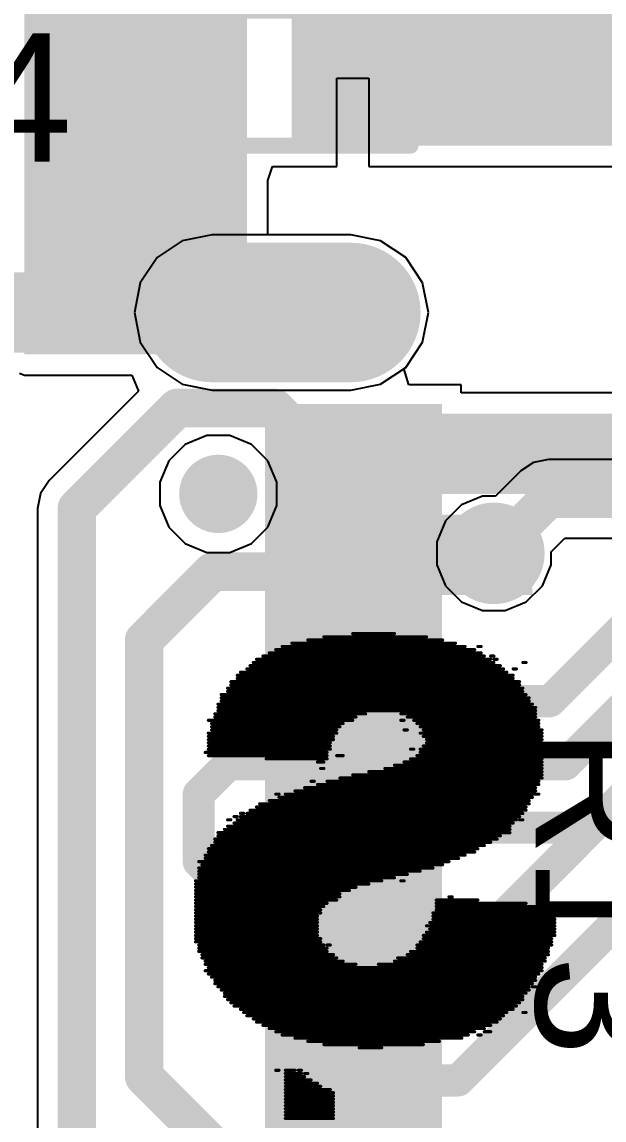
# Model space of a CAD drawing. Header units: millimetres. Extents: x -0.42 to 2.4, y -0.33 to 1.81.
# Drawn here: x 0.1329 to 0.3143, y 0.5575 to 0.8995 of the extents above; entities that cross this region are included whole.
import ezdxf

# ---------------------------------------------------------------- set-up
doc = ezdxf.new("R2010")
doc.units = ezdxf.units.MM
doc.header["$MEASUREMENT"] = 0
for name, color, linetype in [('BottomLayer', 5, 'Continuous'), ('BottomOverlay', 54, 'Continuous'), ('BottomSolder', 6, 'Continuous'), ('MultiLayer', 9, 'Continuous'), ('PadHoleLayer', 156, 'Continuous'), ('TopLayer', 1, 'Continuous'), ('TopOverlay', 2, 'Continuous'), ('TopPaste', 8, 'Continuous'), ('TopSolder', 216, 'Continuous'), ('ViaHoleLayer', 16, 'Continuous')]:
    doc.layers.add(name, color=color, linetype=linetype)
doc.styles.add('Arial', font='arial.ttf', dxfattribs={"height": 0.2})

# ---------------------------------------------------------------- blocks, each defined once
blk = doc.blocks.new('R___0603_21')
at = {"layer": 'TopLayer'}
for points in [[(-0.015, 0.0175), (-0.015, -0.0175), (-0.045, -0.0175), (-0.045, 0.0175)], [(0.045, 0.0175), (0.045, -0.0175), (0.015, -0.0175), (0.015, 0.0175)]]:
    blk.add_hatch(color=1, dxfattribs=at).paths.add_polyline_path(points)
at = {"layer": 'TopPaste'}
for points in [[(-0.015, 0.0175), (-0.015, -0.0175), (-0.045, -0.0175), (-0.045, 0.0175)], [(0.045, 0.0175), (0.045, -0.0175), (0.015, -0.0175), (0.015, 0.0175)]]:
    blk.add_hatch(color=8, dxfattribs=at).paths.add_polyline_path(points)
at = {"layer": 'TopSolder'}
for points in [[(-0.011, 0.0215), (-0.011, -0.0215), (-0.049, -0.0215), (-0.049, 0.0215)], [(0.049, 0.0215), (0.049, -0.0215), (0.011, -0.0215), (0.011, 0.0215)]]:
    blk.add_hatch(color=216, dxfattribs=at).paths.add_polyline_path(points)
at = {"layer": 'TopOverlay', "const_width": 0.005}
for points in [[(-0.048, 0.021), (-0.048, -0.021)], [(0.048, 0.021), (-0.048, 0.021)], [(0.048, 0.021), (0.048, -0.021)], [(0.048, -0.021), (-0.048, -0.021)]]:
    blk.add_lwpolyline(points, dxfattribs=at)
at = {"layer": 'TopOverlay', "const_width": 0.0025}
for points in [[(-0.04925, 0.021, 1), (-0.04675, 0.021, 1)], [(-0.04925, 0.021, 1), (-0.04675, 0.021, 1)], [(0.04675, 0.021, 1), (0.04925, 0.021, 1)], [(0.04675, 0.021, 1), (0.04925, 0.021, 1)], [(-0.04925, -0.021, 1), (-0.04675, -0.021, 1)], [(-0.04925, -0.021, 1), (-0.04675, -0.021, 1)], [(0.04675, -0.021, 1), (0.04925, -0.021, 1)], [(0.04675, -0.021, 1), (0.04925, -0.021, 1)]]:
    blk.add_lwpolyline(points, format="xyb", close=True, dxfattribs=at)
blk = doc.blocks.new('TYPE_C_31_M_12__37')
at = {"layer": 'BottomLayer'}
h = blk.add_hatch(color=5, dxfattribs=at)
edge = h.paths.add_edge_path()
edge.add_arc((-0.04429, -0.00079), 0.01772, 0, 180)
edge.add_line((-0.06201, -0.00079), (-0.06201, -0.04409))
edge.add_arc((-0.04429, -0.04409), 0.01772, 180, 360)
edge.add_line((-0.02657, -0.04409), (-0.02657, -0.00079))
at = {"layer": 'BottomSolder'}
h = blk.add_hatch(color=6, dxfattribs=at)
edge = h.paths.add_edge_path()
edge.add_arc((-0.04429, -0.00079), 0.02172, 0, 180)
edge.add_line((-0.06601, -0.00079), (-0.06601, -0.04409))
edge.add_arc((-0.04429, -0.04409), 0.02172, 180, 360)
edge.add_line((-0.02257, -0.04409), (-0.02257, -0.00079))
h = blk.add_hatch(color=6, dxfattribs=at)
edge = h.paths.add_edge_path()
edge.add_arc((0.0122, -0.04213), 0.004, 0, 360)
at = {"layer": 'MultiLayer'}
h = blk.add_hatch(color=9, dxfattribs=at)
edge = h.paths.add_edge_path()
edge.add_arc((-0.04429, -0.00079), 0.01772, 0, 180)
edge.add_line((-0.06201, -0.00079), (-0.06201, -0.04409))
edge.add_arc((-0.04429, -0.04409), 0.01772, 180, 360)
edge.add_line((-0.02657, -0.04409), (-0.02657, -0.00079))
at = {"layer": 'PadHoleLayer'}
h = blk.add_hatch(color=156, dxfattribs=at)
edge = h.paths.add_edge_path()
edge.add_arc((-0.04429, -0.04409), 0.01181, 180, 360)
edge.add_line((-0.03248, -0.04409), (-0.03248, -0.00079))
edge.add_arc((-0.04429, -0.00079), 0.01181, 0, 180)
edge.add_line((-0.0561, -0.00079), (-0.0561, -0.04409))
h = blk.add_hatch(color=156, dxfattribs=at)
edge = h.paths.add_edge_path()
edge.add_arc((0.0122, -0.04213), 0.0122, 0, 360)
at = {"layer": 'TopLayer'}
for points in [[(-0.01181, 0.02362), (0.01181, 0.02362), (0.01181, -0.02362), (-0.01181, -0.02362)], [(0.01969, 0.02362), (0.04331, 0.02362), (0.04331, -0.02362), (0.01969, -0.02362)], [(0.05118, 0.02362), (0.06299, 0.02362), (0.06299, -0.02362), (0.05118, -0.02362)], [(0.07087, 0.02362), (0.08268, 0.02362), (0.08268, -0.02362), (0.07087, -0.02362)], [(0.09055, 0.02362), (0.10236, 0.02362), (0.10236, -0.02362), (0.09055, -0.02362)], [(0.11024, 0.02362), (0.12205, 0.02362), (0.12205, -0.02362), (0.11024, -0.02362)], [(0.14173, -0.02362), (0.12992, -0.02362), (0.12992, 0.02362), (0.14173, 0.02362)], [(0.16142, -0.02362), (0.14961, -0.02362), (0.14961, 0.02362), (0.16142, 0.02362)], [(0.1811, -0.02362), (0.16929, -0.02362), (0.16929, 0.02362), (0.1811, 0.02362)], [(0.20079, -0.02362), (0.18898, -0.02362), (0.18898, 0.02362), (0.20079, 0.02362)]]:
    blk.add_hatch(color=1, dxfattribs=at).paths.add_polyline_path(points)
h = blk.add_hatch(color=1, dxfattribs=at)
edge = h.paths.add_edge_path()
edge.add_arc((-0.04429, -0.00079), 0.01772, 0, 180)
edge.add_line((-0.06201, -0.00079), (-0.06201, -0.04409))
edge.add_arc((-0.04429, -0.04409), 0.01772, 180, 360)
edge.add_line((-0.02657, -0.04409), (-0.02657, -0.00079))
at = {"layer": 'TopPaste'}
for points in [[(-0.01181, 0.02362), (0.01181, 0.02362), (0.01181, -0.02362), (-0.01181, -0.02362)], [(0.01969, 0.02362), (0.04331, 0.02362), (0.04331, -0.02362), (0.01969, -0.02362)], [(0.05118, 0.02362), (0.06299, 0.02362), (0.06299, -0.02362), (0.05118, -0.02362)], [(0.07087, 0.02362), (0.08268, 0.02362), (0.08268, -0.02362), (0.07087, -0.02362)], [(0.09055, 0.02362), (0.10236, 0.02362), (0.10236, -0.02362), (0.09055, -0.02362)], [(0.11024, 0.02362), (0.12205, 0.02362), (0.12205, -0.02362), (0.11024, -0.02362)], [(0.14173, -0.02362), (0.12992, -0.02362), (0.12992, 0.02362), (0.14173, 0.02362)], [(0.16142, -0.02362), (0.14961, -0.02362), (0.14961, 0.02362), (0.16142, 0.02362)], [(0.1811, -0.02362), (0.16929, -0.02362), (0.16929, 0.02362), (0.1811, 0.02362)], [(0.20079, -0.02362), (0.18898, -0.02362), (0.18898, 0.02362), (0.20079, 0.02362)]]:
    blk.add_hatch(color=8, dxfattribs=at).paths.add_polyline_path(points)
at = {"layer": 'TopSolder'}
for points in [[(-0.01581, 0.02762), (0.01581, 0.02762), (0.01581, -0.02762), (-0.01581, -0.02762)], [(0.01569, 0.02762), (0.04731, 0.02762), (0.04731, -0.02762), (0.01569, -0.02762)], [(0.04718, 0.02762), (0.06699, 0.02762), (0.06699, -0.02762), (0.04718, -0.02762)], [(0.06687, 0.02762), (0.08668, 0.02762), (0.08668, -0.02762), (0.06687, -0.02762)], [(0.08655, 0.02762), (0.10636, 0.02762), (0.10636, -0.02762), (0.08655, -0.02762)], [(0.10624, 0.02762), (0.12605, 0.02762), (0.12605, -0.02762), (0.10624, -0.02762)], [(0.14573, -0.02762), (0.12592, -0.02762), (0.12592, 0.02762), (0.14573, 0.02762)], [(0.16542, -0.02762), (0.14561, -0.02762), (0.14561, 0.02762), (0.16542, 0.02762)], [(0.1851, -0.02762), (0.16529, -0.02762), (0.16529, 0.02762), (0.1851, 0.02762)], [(0.20479, -0.02762), (0.18498, -0.02762), (0.18498, 0.02762), (0.20479, 0.02762)], [(0.23628, -0.02762), (0.20466, -0.02762), (0.20466, 0.02762), (0.23628, 0.02762)]]:
    blk.add_hatch(color=216, dxfattribs=at).paths.add_polyline_path(points)
h = blk.add_hatch(color=216, dxfattribs=at)
edge = h.paths.add_edge_path()
edge.add_arc((-0.04429, -0.00079), 0.02172, 0, 180)
edge.add_line((-0.06601, -0.00079), (-0.06601, -0.04409))
edge.add_arc((-0.04429, -0.04409), 0.02172, 180, 360)
edge.add_line((-0.02257, -0.04409), (-0.02257, -0.00079))
h = blk.add_hatch(color=216, dxfattribs=at)
edge = h.paths.add_edge_path()
edge.add_arc((0.0122, -0.04213), 0.004, 0, 360)
at = {"layer": 'TopOverlay', "const_width": 0.005}
blk.add_lwpolyline([(-0.049, -0.14), (-0.049, -0.076)], dxfattribs=at)
at = {"layer": 'TopOverlay', "const_width": 0.0025}
blk.add_lwpolyline([(-0.05025, -0.076, 1), (-0.04775, -0.076, 1)], format="xyb", close=True, dxfattribs=at)

msp = doc.modelspace()

# ---------------------------------------------------------------- hatches: boundary and pattern name
at = {"layer": 'BottomLayer'}
h = msp.add_hatch(color=5, dxfattribs=at)
edge = h.paths.add_edge_path()
edge.add_arc((0.28, 0.734), 0.01181, 0, 360)
at = {"layer": 'BottomSolder'}
h = msp.add_hatch(color=6, dxfattribs=at)
edge = h.paths.add_edge_path()
edge.add_arc((0.28, 0.734), 0.01581, 0, 360)
at = {"layer": 'TopLayer'}
for points in [[(0.13366, 0.796), (0.203, 0.796), (0.203, 1.00286), (0.13366, 1.00286)], [(0.231, 0.861), (0.448, 0.861), (0.448, 1.00286), (0.231, 1.00286)], [(0.213, 0.7525), (0.3635, 0.7525), (0.3635, 0.7775), (0.213, 0.7775)], [(0.213, 0.721), (0.292, 0.721), (0.292, 0.746), (0.213, 0.746)]]:
    msp.add_hatch(color=1, dxfattribs=at).paths.add_polyline_path(points)
h = msp.add_hatch(color=1, dxfattribs=at)
edge = h.paths.add_edge_path()
edge.add_arc((0.28, 0.734), 0.01181, 0, 360)
at = {"layer": 'TopSolder'}
h = msp.add_hatch(color=216, dxfattribs=at)
edge = h.paths.add_edge_path()
edge.add_arc((0.28, 0.734), 0.01581, 0, 360)
at = {"layer": 'ViaHoleLayer'}
h = msp.add_hatch(color=16, dxfattribs=at)
edge = h.paths.add_edge_path()
edge.add_arc((0.28, 0.734), 0.00591, 0, 360)

# ---------------------------------------------------------------- linework, layer by layer
at = {"layer": 'BottomLayer'}
for p, q in [((0.18287, 0.83135), (0.17503, 0.82611)), ((0.19213, 0.83319), (0.18287, 0.83135)), ((0.23543, 0.83319), (0.19213, 0.83319)), ((0.24469, 0.83135), (0.23543, 0.83319)), ((0.25253, 0.82611), (0.24469, 0.83135)), ((0.17503, 0.82611), (0.16979, 0.81826)), ((0.25777, 0.81826), (0.25253, 0.82611)), ((0.16979, 0.81826), (0.16794, 0.80901)), ((0.25961, 0.80901), (0.25777, 0.81826)), ((0.16794, 0.80901), (0.16979, 0.79975)), ((0.25777, 0.79975), (0.25961, 0.80901)), ((0.16979, 0.79975), (0.17503, 0.79191)), ((0.25253, 0.79191), (0.25777, 0.79975)), ((0.17503, 0.79191), (0.18287, 0.78667)), ((0.24469, 0.78667), (0.25253, 0.79191)), ((0.18287, 0.78667), (0.19213, 0.78483)), ((0.23543, 0.78483), (0.24469, 0.78667)), ((0.19213, 0.78483), (0.23543, 0.78483)), ((0.19047, 0.77072), (0.18378, 0.76795)), ((0.19772, 0.77072), (0.19047, 0.77072)), ((0.20441, 0.76795), (0.19772, 0.77072)), ((0.18378, 0.76795), (0.17866, 0.76282)), ((0.20953, 0.76282), (0.20441, 0.76795)), ((0.17866, 0.76282), (0.17589, 0.75613)), ((0.2123, 0.75613), (0.20953, 0.76282)), ((0.297, 0.76324), (0.29232, 0.7623)), ((0.472, 0.76324), (0.297, 0.76324)), ((0.28835, 0.75965), (0.28051, 0.75181)), ((0.29232, 0.7623), (0.28835, 0.75965)), ((0.17589, 0.75613), (0.17589, 0.74889)), ((0.2123, 0.74889), (0.2123, 0.75613)), ((0.26991, 0.7491), (0.2649, 0.74409)), ((0.27646, 0.75181), (0.26991, 0.7491)), ((0.28051, 0.75181), (0.27646, 0.75181)), ((0.17589, 0.74889), (0.17866, 0.7422)), ((0.20953, 0.7422), (0.2123, 0.74889)), ((0.17866, 0.7422), (0.18378, 0.73708)), ((0.20441, 0.73708), (0.20953, 0.7422)), ((0.2649, 0.74409), (0.26219, 0.73754)), ((0.29781, 0.73451), (0.30207, 0.73876)), ((0.30207, 0.73876), (0.46693, 0.73876)), ((0.18378, 0.73708), (0.19047, 0.73431)), ((0.19772, 0.73431), (0.20441, 0.73708)), ((0.26219, 0.73754), (0.26219, 0.73046)), ((0.19047, 0.73431), (0.19772, 0.73431)), ((0.29781, 0.73046), (0.29781, 0.73451)), ((0.26219, 0.73046), (0.2649, 0.72391)), ((0.2951, 0.72391), (0.29781, 0.73046)), ((0.2649, 0.72391), (0.26991, 0.7189)), ((0.29009, 0.7189), (0.2951, 0.72391)), ((0.26991, 0.7189), (0.27646, 0.71619)), ((0.28354, 0.71619), (0.29009, 0.7189)), ((0.27646, 0.71619), (0.28354, 0.71619))]:
    msp.add_line(p, q, dxfattribs=at)
at = {"layer": 'BottomLayer', "const_width": 0.012}
for points in [[(0.28, 0.734), (0.297, 0.751)], [(0.297, 0.751), (0.472, 0.751)]]:
    msp.add_lwpolyline(points, dxfattribs=at)
at = {"layer": 'BottomLayer', "const_width": 0.006}
for points in [[(0.294, 0.751, 1), (0.3, 0.751, 1)], [(0.294, 0.751, 1), (0.3, 0.751, 1)], [(0.277, 0.734, 1), (0.283, 0.734, 1)]]:
    msp.add_lwpolyline(points, format="xyb", close=True, dxfattribs=at)
at = {"layer": 'BottomOverlay', "const_width": 0.001}
for points in [[(0.227, 0.708), (0.259, 0.708)], [(0.236, 0.709), (0.249, 0.709)], [(0.214, 0.705), (0.271, 0.705)], [(0.217, 0.706), (0.268, 0.706)], [(0.222, 0.707), (0.264, 0.707)], [(0.275, 0.705), (0.276, 0.705)], [(0.206, 0.701), (0.279, 0.701)], [(0.208, 0.702), (0.277, 0.702)], [(0.21, 0.703), (0.276, 0.703)], [(0.212, 0.704), (0.274, 0.704)], [(0.279, 0.702), (0.28, 0.702)], [(0.28, 0.701), (0.281, 0.701)], [(0.203, 0.698), (0.283, 0.698)], [(0.204, 0.699), (0.282, 0.699)], [(0.205, 0.7), (0.28, 0.7)], [(0.286, 0.698), (0.287, 0.698)], [(0.289, 0.7), (0.29, 0.7)], [(0.198, 0.694), (0.288, 0.694)], [(0.2, 0.696), (0.286, 0.696)], [(0.2, 0.695), (0.286, 0.695)], [(0.201, 0.697), (0.284, 0.697)], [(0.197, 0.692), (0.289, 0.692)], [(0.197, 0.691), (0.289, 0.691)], [(0.198, 0.693), (0.288, 0.693)], [(0.194, 0.687), (0.292, 0.687)], [(0.195, 0.69), (0.29, 0.69)], [(0.195, 0.689), (0.291, 0.689)], [(0.195, 0.688), (0.291, 0.688)], [(0.193, 0.684), (0.24, 0.684)], [(0.194, 0.686), (0.293, 0.686)], [(0.194, 0.685), (0.293, 0.685)], [(0.251, 0.684), (0.293, 0.684)], [(0.191, 0.682), (0.236, 0.682)], [(0.192, 0.681), (0.233, 0.681)], [(0.193, 0.683), (0.237, 0.683)], [(0.251, 0.682), (0.252, 0.682)], [(0.253, 0.683), (0.293, 0.683)], [(0.255, 0.682), (0.294, 0.682)], [(0.256, 0.681), (0.294, 0.681)], [(0.191, 0.678), (0.231, 0.678)], [(0.191, 0.677), (0.23, 0.677)], [(0.192, 0.68), (0.232, 0.68)], [(0.192, 0.679), (0.231, 0.679)], [(0.252, 0.679), (0.253, 0.679)], [(0.257, 0.68), (0.294, 0.68)], [(0.257, 0.678), (0.295, 0.678)], [(0.258, 0.679), (0.295, 0.679)], [(0.258, 0.677), (0.295, 0.677)], [(0.191, 0.676), (0.23, 0.676)], [(0.191, 0.675), (0.229, 0.675)], [(0.191, 0.674), (0.229, 0.674)], [(0.258, 0.674), (0.295, 0.674)], [(0.259, 0.676), (0.295, 0.676)], [(0.259, 0.675), (0.295, 0.675)], [(0.19, 0.672), (0.228, 0.672)], [(0.191, 0.673), (0.229, 0.673)], [(0.191, 0.671), (0.228, 0.671)], [(0.209, 0.67), (0.228, 0.67)], [(0.231, 0.671), (0.233, 0.671)], [(0.254, 0.673), (0.255, 0.673)], [(0.254, 0.67), (0.295, 0.67)], [(0.256, 0.671), (0.295, 0.671)], [(0.257, 0.673), (0.295, 0.673)], [(0.257, 0.672), (0.295, 0.672)], [(0.225, 0.669), (0.227, 0.669)], [(0.226, 0.667), (0.227, 0.667)], [(0.246, 0.667), (0.295, 0.667)], [(0.249, 0.668), (0.295, 0.668)], [(0.252, 0.669), (0.295, 0.669)], [(0.223, 0.663), (0.224, 0.663)], [(0.228, 0.663), (0.294, 0.663)], [(0.232, 0.664), (0.295, 0.664)], [(0.236, 0.665), (0.295, 0.665)], [(0.241, 0.666), (0.295, 0.666)], [(0.218, 0.66), (0.293, 0.66)], [(0.221, 0.661), (0.293, 0.661)], [(0.225, 0.662), (0.294, 0.662)], [(0.21, 0.657), (0.291, 0.657)], [(0.212, 0.659), (0.213, 0.659)], [(0.213, 0.658), (0.292, 0.658)], [(0.215, 0.659), (0.294, 0.659)], [(0.201, 0.653), (0.202, 0.653)], [(0.203, 0.653), (0.289, 0.653)], [(0.204, 0.654), (0.29, 0.654)], [(0.206, 0.655), (0.29, 0.655)], [(0.207, 0.656), (0.291, 0.656)], [(0.197, 0.651), (0.198, 0.651)], [(0.199, 0.652), (0.2, 0.652)], [(0.199, 0.65), (0.286, 0.65)], [(0.2, 0.651), (0.287, 0.651)], [(0.201, 0.652), (0.288, 0.652)], [(0.288, 0.651), (0.289, 0.651)], [(0.194, 0.647), (0.285, 0.647)], [(0.194, 0.646), (0.282, 0.646)], [(0.196, 0.648), (0.285, 0.648)], [(0.197, 0.649), (0.285, 0.649)], [(0.192, 0.643), (0.277, 0.643)], [(0.193, 0.645), (0.281, 0.645)], [(0.193, 0.644), (0.279, 0.644)], [(0.19, 0.64), (0.271, 0.64)], [(0.191, 0.642), (0.275, 0.642)], [(0.191, 0.641), (0.274, 0.641)], [(0.188, 0.638), (0.266, 0.638)], [(0.188, 0.636), (0.261, 0.636)], [(0.189, 0.637), (0.264, 0.637)], [(0.19, 0.639), (0.269, 0.639)], [(0.188, 0.635), (0.257, 0.635)], [(0.188, 0.634), (0.253, 0.634)], [(0.188, 0.633), (0.249, 0.633)], [(0.187, 0.632), (0.245, 0.632)], [(0.187, 0.631), (0.241, 0.631)], [(0.187, 0.63), (0.237, 0.63)], [(0.187, 0.629), (0.235, 0.629)], [(0.251, 0.632), (0.252, 0.632)], [(0.187, 0.628), (0.232, 0.628)], [(0.187, 0.627), (0.232, 0.627)], [(0.187, 0.626), (0.231, 0.626)], [(0.262, 0.626), (0.275, 0.626)], [(0.266, 0.627), (0.267, 0.627)], [(0.187, 0.625), (0.228, 0.625)], [(0.187, 0.624), (0.227, 0.624)], [(0.187, 0.623), (0.226, 0.623)], [(0.187, 0.622), (0.226, 0.622)], [(0.261, 0.622), (0.299, 0.622)], [(0.262, 0.625), (0.29, 0.625)], [(0.262, 0.624), (0.3, 0.624)], [(0.262, 0.623), (0.301, 0.623)], [(0.187, 0.621), (0.225, 0.621)], [(0.187, 0.62), (0.225, 0.62)], [(0.187, 0.619), (0.225, 0.619)], [(0.26, 0.619), (0.299, 0.619)], [(0.261, 0.621), (0.299, 0.621)], [(0.261, 0.62), (0.299, 0.62)], [(0.187, 0.618), (0.225, 0.618)], [(0.187, 0.617), (0.225, 0.617)], [(0.187, 0.616), (0.225, 0.616)], [(0.259, 0.618), (0.299, 0.618)], [(0.259, 0.616), (0.299, 0.616)], [(0.26, 0.617), (0.299, 0.617)], [(0.187, 0.615), (0.225, 0.615)], [(0.187, 0.614), (0.226, 0.614)], [(0.187, 0.613), (0.226, 0.613)], [(0.188, 0.612), (0.227, 0.612)], [(0.228, 0.612), (0.229, 0.612)], [(0.256, 0.612), (0.298, 0.612)], [(0.257, 0.613), (0.298, 0.613)], [(0.258, 0.615), (0.299, 0.615)], [(0.258, 0.614), (0.298, 0.614)], [(0.188, 0.611), (0.228, 0.611)], [(0.188, 0.61), (0.228, 0.61)], [(0.189, 0.609), (0.23, 0.609)], [(0.253, 0.609), (0.297, 0.609)], [(0.254, 0.61), (0.297, 0.61)], [(0.256, 0.611), (0.297, 0.611)], [(0.189, 0.608), (0.231, 0.608)], [(0.19, 0.607), (0.233, 0.607)], [(0.19, 0.606), (0.237, 0.606)], [(0.191, 0.605), (0.295, 0.605)], [(0.244, 0.606), (0.295, 0.606)], [(0.249, 0.607), (0.296, 0.607)], [(0.25, 0.608), (0.296, 0.608)], [(0.19, 0.604), (0.295, 0.604)], [(0.191, 0.603), (0.294, 0.603)], [(0.192, 0.602), (0.293, 0.602)], [(0.193, 0.601), (0.293, 0.601)], [(0.193, 0.6), (0.292, 0.6)], [(0.194, 0.599), (0.291, 0.599)], [(0.195, 0.598), (0.291, 0.598)], [(0.292, 0.599), (0.293, 0.599)], [(0.196, 0.597), (0.29, 0.597)], [(0.196, 0.596), (0.289, 0.596)], [(0.197, 0.595), (0.289, 0.595)], [(0.198, 0.594), (0.288, 0.594)], [(0.199, 0.593), (0.287, 0.593)], [(0.201, 0.592), (0.286, 0.592)], [(0.202, 0.591), (0.284, 0.591)], [(0.203, 0.59), (0.283, 0.59)], [(0.205, 0.589), (0.282, 0.589)], [(0.206, 0.588), (0.281, 0.588)], [(0.289, 0.591), (0.29, 0.591)], [(0.208, 0.587), (0.279, 0.587)], [(0.21, 0.586), (0.277, 0.586)], [(0.212, 0.585), (0.274, 0.585)], [(0.277, 0.585), (0.279, 0.585)], [(0.214, 0.584), (0.272, 0.584)], [(0.218, 0.583), (0.27, 0.583)], [(0.222, 0.582), (0.263, 0.582)], [(0.227, 0.581), (0.258, 0.581)], [(0.275, 0.584), (0.276, 0.584)], [(0.238, 0.58), (0.245, 0.58)], [(0.212, 0.573), (0.213, 0.573)], [(0.215, 0.573), (0.218, 0.573)], [(0.215, 0.572), (0.22, 0.572)], [(0.215, 0.571), (0.221, 0.571)], [(0.219, 0.573), (0.22, 0.573)], [(0.221, 0.572), (0.222, 0.572)], [(0.215, 0.57), (0.223, 0.57)], [(0.215, 0.569), (0.225, 0.569)], [(0.215, 0.568), (0.226, 0.568)], [(0.215, 0.567), (0.229, 0.567)], [(0.215, 0.566), (0.23, 0.566)], [(0.215, 0.565), (0.23, 0.565)], [(0.215, 0.564), (0.23, 0.564)], [(0.215, 0.563), (0.23, 0.563)], [(0.215, 0.562), (0.23, 0.562)], [(0.215, 0.561), (0.23, 0.561)], [(0.215, 0.56), (0.23, 0.56)], [(0.215, 0.559), (0.23, 0.559)], [(0.215, 0.558), (0.23, 0.558)]]:
    msp.add_lwpolyline(points, dxfattribs=at)
at = {"layer": 'BottomOverlay', "const_width": 0.0005}
for points in [[(0.22675, 0.708, 1), (0.22725, 0.708, 1)], [(0.23575, 0.709, 1), (0.23625, 0.709, 1)], [(0.24875, 0.709, 1), (0.24925, 0.709, 1)], [(0.25875, 0.708, 1), (0.25925, 0.708, 1)], [(0.21375, 0.705, 1), (0.21425, 0.705, 1)], [(0.21675, 0.706, 1), (0.21725, 0.706, 1)], [(0.22175, 0.707, 1), (0.22225, 0.707, 1)], [(0.26375, 0.707, 1), (0.26425, 0.707, 1)], [(0.26775, 0.706, 1), (0.26825, 0.706, 1)], [(0.27075, 0.705, 1), (0.27125, 0.705, 1)], [(0.27475, 0.705, 1), (0.27525, 0.705, 1)], [(0.27575, 0.705, 1), (0.27625, 0.705, 1)], [(0.20575, 0.701, 1), (0.20625, 0.701, 1)], [(0.20775, 0.702, 1), (0.20825, 0.702, 1)], [(0.20975, 0.703, 1), (0.21025, 0.703, 1)], [(0.21175, 0.704, 1), (0.21225, 0.704, 1)], [(0.27375, 0.704, 1), (0.27425, 0.704, 1)], [(0.27575, 0.703, 1), (0.27625, 0.703, 1)], [(0.27675, 0.702, 1), (0.27725, 0.702, 1)], [(0.27875, 0.702, 1), (0.27925, 0.702, 1)], [(0.27875, 0.701, 1), (0.27925, 0.701, 1)], [(0.27975, 0.702, 1), (0.28025, 0.702, 1)], [(0.27975, 0.701, 1), (0.28025, 0.701, 1)], [(0.28075, 0.701, 1), (0.28125, 0.701, 1)], [(0.20275, 0.698, 1), (0.20325, 0.698, 1)], [(0.20375, 0.699, 1), (0.20425, 0.699, 1)], [(0.20475, 0.7, 1), (0.20525, 0.7, 1)], [(0.27975, 0.7, 1), (0.28025, 0.7, 1)], [(0.28175, 0.699, 1), (0.28225, 0.699, 1)], [(0.28275, 0.698, 1), (0.28325, 0.698, 1)], [(0.28575, 0.698, 1), (0.28625, 0.698, 1)], [(0.28675, 0.698, 1), (0.28725, 0.698, 1)], [(0.28875, 0.7, 1), (0.28925, 0.7, 1)], [(0.28975, 0.7, 1), (0.29025, 0.7, 1)], [(0.19775, 0.694, 1), (0.19825, 0.694, 1)], [(0.19975, 0.696, 1), (0.20025, 0.696, 1)], [(0.19975, 0.695, 1), (0.20025, 0.695, 1)], [(0.20075, 0.697, 1), (0.20125, 0.697, 1)], [(0.28375, 0.697, 1), (0.28425, 0.697, 1)], [(0.28575, 0.696, 1), (0.28625, 0.696, 1)], [(0.28575, 0.695, 1), (0.28625, 0.695, 1)], [(0.28775, 0.694, 1), (0.28825, 0.694, 1)], [(0.19675, 0.692, 1), (0.19725, 0.692, 1)], [(0.19675, 0.691, 1), (0.19725, 0.691, 1)], [(0.19775, 0.693, 1), (0.19825, 0.693, 1)], [(0.28775, 0.693, 1), (0.28825, 0.693, 1)], [(0.28875, 0.692, 1), (0.28925, 0.692, 1)], [(0.28875, 0.691, 1), (0.28925, 0.691, 1)], [(0.19375, 0.687, 1), (0.19425, 0.687, 1)], [(0.19475, 0.69, 1), (0.19525, 0.69, 1)], [(0.19475, 0.689, 1), (0.19525, 0.689, 1)], [(0.19475, 0.688, 1), (0.19525, 0.688, 1)], [(0.28975, 0.69, 1), (0.29025, 0.69, 1)], [(0.29075, 0.689, 1), (0.29125, 0.689, 1)], [(0.29075, 0.688, 1), (0.29125, 0.688, 1)], [(0.29175, 0.687, 1), (0.29225, 0.687, 1)], [(0.19275, 0.684, 1), (0.19325, 0.684, 1)], [(0.19375, 0.686, 1), (0.19425, 0.686, 1)], [(0.19375, 0.685, 1), (0.19425, 0.685, 1)], [(0.23975, 0.684, 1), (0.24025, 0.684, 1)], [(0.25075, 0.684, 1), (0.25125, 0.684, 1)], [(0.29275, 0.686, 1), (0.29325, 0.686, 1)], [(0.29275, 0.685, 1), (0.29325, 0.685, 1)], [(0.29275, 0.684, 1), (0.29325, 0.684, 1)], [(0.19075, 0.682, 1), (0.19125, 0.682, 1)], [(0.19175, 0.681, 1), (0.19225, 0.681, 1)], [(0.19275, 0.683, 1), (0.19325, 0.683, 1)], [(0.23275, 0.681, 1), (0.23325, 0.681, 1)], [(0.23575, 0.682, 1), (0.23625, 0.682, 1)], [(0.23675, 0.683, 1), (0.23725, 0.683, 1)], [(0.25075, 0.682, 1), (0.25125, 0.682, 1)], [(0.25175, 0.682, 1), (0.25225, 0.682, 1)], [(0.25275, 0.683, 1), (0.25325, 0.683, 1)], [(0.25475, 0.682, 1), (0.25525, 0.682, 1)], [(0.25575, 0.681, 1), (0.25625, 0.681, 1)], [(0.29275, 0.683, 1), (0.29325, 0.683, 1)], [(0.29375, 0.682, 1), (0.29425, 0.682, 1)], [(0.29375, 0.681, 1), (0.29425, 0.681, 1)], [(0.19075, 0.678, 1), (0.19125, 0.678, 1)], [(0.19075, 0.677, 1), (0.19125, 0.677, 1)], [(0.19175, 0.68, 1), (0.19225, 0.68, 1)], [(0.19175, 0.679, 1), (0.19225, 0.679, 1)], [(0.22975, 0.677, 1), (0.23025, 0.677, 1)], [(0.23075, 0.679, 1), (0.23125, 0.679, 1)], [(0.23075, 0.678, 1), (0.23125, 0.678, 1)], [(0.23175, 0.68, 1), (0.23225, 0.68, 1)], [(0.25175, 0.679, 1), (0.25225, 0.679, 1)], [(0.25275, 0.679, 1), (0.25325, 0.679, 1)], [(0.25675, 0.68, 1), (0.25725, 0.68, 1)], [(0.25675, 0.678, 1), (0.25725, 0.678, 1)], [(0.25775, 0.679, 1), (0.25825, 0.679, 1)], [(0.25775, 0.677, 1), (0.25825, 0.677, 1)], [(0.29375, 0.68, 1), (0.29425, 0.68, 1)], [(0.29475, 0.679, 1), (0.29525, 0.679, 1)], [(0.29475, 0.678, 1), (0.29525, 0.678, 1)], [(0.29475, 0.677, 1), (0.29525, 0.677, 1)], [(0.19075, 0.676, 1), (0.19125, 0.676, 1)], [(0.19075, 0.675, 1), (0.19125, 0.675, 1)], [(0.19075, 0.674, 1), (0.19125, 0.674, 1)], [(0.22875, 0.675, 1), (0.22925, 0.675, 1)], [(0.22875, 0.674, 1), (0.22925, 0.674, 1)], [(0.22975, 0.676, 1), (0.23025, 0.676, 1)], [(0.25775, 0.674, 1), (0.25825, 0.674, 1)], [(0.25875, 0.676, 1), (0.25925, 0.676, 1)], [(0.25875, 0.675, 1), (0.25925, 0.675, 1)], [(0.29475, 0.676, 1), (0.29525, 0.676, 1)], [(0.29475, 0.675, 1), (0.29525, 0.675, 1)], [(0.29475, 0.674, 1), (0.29525, 0.674, 1)], [(0.18975, 0.672, 1), (0.19025, 0.672, 1)], [(0.19075, 0.673, 1), (0.19125, 0.673, 1)], [(0.19075, 0.671, 1), (0.19125, 0.671, 1)], [(0.20875, 0.67, 1), (0.20925, 0.67, 1)], [(0.22775, 0.672, 1), (0.22825, 0.672, 1)], [(0.22775, 0.671, 1), (0.22825, 0.671, 1)], [(0.22775, 0.67, 1), (0.22825, 0.67, 1)], [(0.22875, 0.673, 1), (0.22925, 0.673, 1)], [(0.23075, 0.671, 1), (0.23125, 0.671, 1)], [(0.23275, 0.671, 1), (0.23325, 0.671, 1)], [(0.25375, 0.673, 1), (0.25425, 0.673, 1)], [(0.25375, 0.67, 1), (0.25425, 0.67, 1)], [(0.25475, 0.673, 1), (0.25525, 0.673, 1)], [(0.25575, 0.671, 1), (0.25625, 0.671, 1)], [(0.25675, 0.673, 1), (0.25725, 0.673, 1)], [(0.25675, 0.672, 1), (0.25725, 0.672, 1)], [(0.29475, 0.673, 1), (0.29525, 0.673, 1)], [(0.29475, 0.672, 1), (0.29525, 0.672, 1)], [(0.29475, 0.671, 1), (0.29525, 0.671, 1)], [(0.29475, 0.67, 1), (0.29525, 0.67, 1)], [(0.22475, 0.669, 1), (0.22525, 0.669, 1)], [(0.22575, 0.667, 1), (0.22625, 0.667, 1)], [(0.22675, 0.669, 1), (0.22725, 0.669, 1)], [(0.22675, 0.667, 1), (0.22725, 0.667, 1)], [(0.24575, 0.667, 1), (0.24625, 0.667, 1)], [(0.24875, 0.668, 1), (0.24925, 0.668, 1)], [(0.25175, 0.669, 1), (0.25225, 0.669, 1)], [(0.29475, 0.669, 1), (0.29525, 0.669, 1)], [(0.29475, 0.668, 1), (0.29525, 0.668, 1)], [(0.29475, 0.667, 1), (0.29525, 0.667, 1)], [(0.22275, 0.663, 1), (0.22325, 0.663, 1)], [(0.22375, 0.663, 1), (0.22425, 0.663, 1)], [(0.22775, 0.663, 1), (0.22825, 0.663, 1)], [(0.23175, 0.664, 1), (0.23225, 0.664, 1)], [(0.23575, 0.665, 1), (0.23625, 0.665, 1)], [(0.24075, 0.666, 1), (0.24125, 0.666, 1)], [(0.29375, 0.663, 1), (0.29425, 0.663, 1)], [(0.29475, 0.666, 1), (0.29525, 0.666, 1)], [(0.29475, 0.665, 1), (0.29525, 0.665, 1)], [(0.29475, 0.664, 1), (0.29525, 0.664, 1)], [(0.21775, 0.66, 1), (0.21825, 0.66, 1)], [(0.22075, 0.661, 1), (0.22125, 0.661, 1)], [(0.22475, 0.662, 1), (0.22525, 0.662, 1)], [(0.29275, 0.661, 1), (0.29325, 0.661, 1)], [(0.29275, 0.66, 1), (0.29325, 0.66, 1)], [(0.29375, 0.662, 1), (0.29425, 0.662, 1)], [(0.20975, 0.657, 1), (0.21025, 0.657, 1)], [(0.21175, 0.659, 1), (0.21225, 0.659, 1)], [(0.21275, 0.659, 1), (0.21325, 0.659, 1)], [(0.21275, 0.658, 1), (0.21325, 0.658, 1)], [(0.21475, 0.659, 1), (0.21525, 0.659, 1)], [(0.29075, 0.657, 1), (0.29125, 0.657, 1)], [(0.29175, 0.658, 1), (0.29225, 0.658, 1)], [(0.29375, 0.659, 1), (0.29425, 0.659, 1)], [(0.20075, 0.653, 1), (0.20125, 0.653, 1)], [(0.20175, 0.653, 1), (0.20225, 0.653, 1)], [(0.20275, 0.653, 1), (0.20325, 0.653, 1)], [(0.20375, 0.654, 1), (0.20425, 0.654, 1)], [(0.20575, 0.655, 1), (0.20625, 0.655, 1)], [(0.20675, 0.656, 1), (0.20725, 0.656, 1)], [(0.28875, 0.653, 1), (0.28925, 0.653, 1)], [(0.28975, 0.655, 1), (0.29025, 0.655, 1)], [(0.28975, 0.654, 1), (0.29025, 0.654, 1)], [(0.29075, 0.656, 1), (0.29125, 0.656, 1)], [(0.19675, 0.651, 1), (0.19725, 0.651, 1)], [(0.19775, 0.651, 1), (0.19825, 0.651, 1)], [(0.19875, 0.652, 1), (0.19925, 0.652, 1)], [(0.19875, 0.65, 1), (0.19925, 0.65, 1)], [(0.19975, 0.652, 1), (0.20025, 0.652, 1)], [(0.19975, 0.651, 1), (0.20025, 0.651, 1)], [(0.20075, 0.652, 1), (0.20125, 0.652, 1)], [(0.28575, 0.65, 1), (0.28625, 0.65, 1)], [(0.28675, 0.651, 1), (0.28725, 0.651, 1)], [(0.28775, 0.652, 1), (0.28825, 0.652, 1)], [(0.28775, 0.651, 1), (0.28825, 0.651, 1)], [(0.28875, 0.651, 1), (0.28925, 0.651, 1)], [(0.19375, 0.647, 1), (0.19425, 0.647, 1)], [(0.19375, 0.646, 1), (0.19425, 0.646, 1)], [(0.19575, 0.648, 1), (0.19625, 0.648, 1)], [(0.19675, 0.649, 1), (0.19725, 0.649, 1)], [(0.28175, 0.646, 1), (0.28225, 0.646, 1)], [(0.28475, 0.649, 1), (0.28525, 0.649, 1)], [(0.28475, 0.648, 1), (0.28525, 0.648, 1)], [(0.28475, 0.647, 1), (0.28525, 0.647, 1)], [(0.19175, 0.643, 1), (0.19225, 0.643, 1)], [(0.19275, 0.645, 1), (0.19325, 0.645, 1)], [(0.19275, 0.644, 1), (0.19325, 0.644, 1)], [(0.27675, 0.643, 1), (0.27725, 0.643, 1)], [(0.27875, 0.644, 1), (0.27925, 0.644, 1)], [(0.28075, 0.645, 1), (0.28125, 0.645, 1)], [(0.18975, 0.64, 1), (0.19025, 0.64, 1)], [(0.19075, 0.642, 1), (0.19125, 0.642, 1)], [(0.19075, 0.641, 1), (0.19125, 0.641, 1)], [(0.27075, 0.64, 1), (0.27125, 0.64, 1)], [(0.27375, 0.641, 1), (0.27425, 0.641, 1)], [(0.27475, 0.642, 1), (0.27525, 0.642, 1)], [(0.18775, 0.638, 1), (0.18825, 0.638, 1)], [(0.18775, 0.636, 1), (0.18825, 0.636, 1)], [(0.18875, 0.637, 1), (0.18925, 0.637, 1)], [(0.18975, 0.639, 1), (0.19025, 0.639, 1)], [(0.26075, 0.636, 1), (0.26125, 0.636, 1)], [(0.26375, 0.637, 1), (0.26425, 0.637, 1)], [(0.26575, 0.638, 1), (0.26625, 0.638, 1)], [(0.26875, 0.639, 1), (0.26925, 0.639, 1)], [(0.18775, 0.635, 1), (0.18825, 0.635, 1)], [(0.18775, 0.634, 1), (0.18825, 0.634, 1)], [(0.18775, 0.633, 1), (0.18825, 0.633, 1)], [(0.24875, 0.633, 1), (0.24925, 0.633, 1)], [(0.25275, 0.634, 1), (0.25325, 0.634, 1)], [(0.25675, 0.635, 1), (0.25725, 0.635, 1)], [(0.18675, 0.632, 1), (0.18725, 0.632, 1)], [(0.18675, 0.631, 1), (0.18725, 0.631, 1)], [(0.18675, 0.63, 1), (0.18725, 0.63, 1)], [(0.18675, 0.629, 1), (0.18725, 0.629, 1)], [(0.23475, 0.629, 1), (0.23525, 0.629, 1)], [(0.23675, 0.63, 1), (0.23725, 0.63, 1)], [(0.24075, 0.631, 1), (0.24125, 0.631, 1)], [(0.24475, 0.632, 1), (0.24525, 0.632, 1)], [(0.25075, 0.632, 1), (0.25125, 0.632, 1)], [(0.25175, 0.632, 1), (0.25225, 0.632, 1)], [(0.18675, 0.628, 1), (0.18725, 0.628, 1)], [(0.18675, 0.627, 1), (0.18725, 0.627, 1)], [(0.18675, 0.626, 1), (0.18725, 0.626, 1)], [(0.23075, 0.626, 1), (0.23125, 0.626, 1)], [(0.23175, 0.628, 1), (0.23225, 0.628, 1)], [(0.23175, 0.627, 1), (0.23225, 0.627, 1)], [(0.26175, 0.626, 1), (0.26225, 0.626, 1)], [(0.26575, 0.627, 1), (0.26625, 0.627, 1)], [(0.26675, 0.627, 1), (0.26725, 0.627, 1)], [(0.27475, 0.626, 1), (0.27525, 0.626, 1)], [(0.18675, 0.625, 1), (0.18725, 0.625, 1)], [(0.18675, 0.624, 1), (0.18725, 0.624, 1)], [(0.18675, 0.623, 1), (0.18725, 0.623, 1)], [(0.18675, 0.622, 1), (0.18725, 0.622, 1)], [(0.22575, 0.623, 1), (0.22625, 0.623, 1)], [(0.22575, 0.622, 1), (0.22625, 0.622, 1)], [(0.22675, 0.624, 1), (0.22725, 0.624, 1)], [(0.22775, 0.625, 1), (0.22825, 0.625, 1)], [(0.26075, 0.622, 1), (0.26125, 0.622, 1)], [(0.26175, 0.625, 1), (0.26225, 0.625, 1)], [(0.26175, 0.624, 1), (0.26225, 0.624, 1)], [(0.26175, 0.623, 1), (0.26225, 0.623, 1)], [(0.28975, 0.625, 1), (0.29025, 0.625, 1)], [(0.29875, 0.622, 1), (0.29925, 0.622, 1)], [(0.29975, 0.624, 1), (0.30025, 0.624, 1)], [(0.30075, 0.623, 1), (0.30125, 0.623, 1)], [(0.18675, 0.621, 1), (0.18725, 0.621, 1)], [(0.18675, 0.62, 1), (0.18725, 0.62, 1)], [(0.18675, 0.619, 1), (0.18725, 0.619, 1)], [(0.22475, 0.621, 1), (0.22525, 0.621, 1)], [(0.22475, 0.62, 1), (0.22525, 0.62, 1)], [(0.22475, 0.619, 1), (0.22525, 0.619, 1)], [(0.25975, 0.619, 1), (0.26025, 0.619, 1)], [(0.26075, 0.621, 1), (0.26125, 0.621, 1)], [(0.26075, 0.62, 1), (0.26125, 0.62, 1)], [(0.29875, 0.621, 1), (0.29925, 0.621, 1)], [(0.29875, 0.62, 1), (0.29925, 0.62, 1)], [(0.29875, 0.619, 1), (0.29925, 0.619, 1)], [(0.18675, 0.618, 1), (0.18725, 0.618, 1)], [(0.18675, 0.617, 1), (0.18725, 0.617, 1)], [(0.18675, 0.616, 1), (0.18725, 0.616, 1)], [(0.22475, 0.618, 1), (0.22525, 0.618, 1)], [(0.22475, 0.617, 1), (0.22525, 0.617, 1)], [(0.22475, 0.616, 1), (0.22525, 0.616, 1)], [(0.25875, 0.618, 1), (0.25925, 0.618, 1)], [(0.25875, 0.616, 1), (0.25925, 0.616, 1)], [(0.25975, 0.617, 1), (0.26025, 0.617, 1)], [(0.29875, 0.618, 1), (0.29925, 0.618, 1)], [(0.29875, 0.617, 1), (0.29925, 0.617, 1)], [(0.29875, 0.616, 1), (0.29925, 0.616, 1)], [(0.18675, 0.615, 1), (0.18725, 0.615, 1)], [(0.18675, 0.614, 1), (0.18725, 0.614, 1)], [(0.18675, 0.613, 1), (0.18725, 0.613, 1)], [(0.18775, 0.612, 1), (0.18825, 0.612, 1)], [(0.22475, 0.615, 1), (0.22525, 0.615, 1)], [(0.22575, 0.614, 1), (0.22625, 0.614, 1)], [(0.22575, 0.613, 1), (0.22625, 0.613, 1)], [(0.22675, 0.612, 1), (0.22725, 0.612, 1)], [(0.22775, 0.612, 1), (0.22825, 0.612, 1)], [(0.22875, 0.612, 1), (0.22925, 0.612, 1)], [(0.25575, 0.612, 1), (0.25625, 0.612, 1)], [(0.25675, 0.613, 1), (0.25725, 0.613, 1)], [(0.25775, 0.615, 1), (0.25825, 0.615, 1)], [(0.25775, 0.614, 1), (0.25825, 0.614, 1)], [(0.29775, 0.614, 1), (0.29825, 0.614, 1)], [(0.29775, 0.613, 1), (0.29825, 0.613, 1)], [(0.29775, 0.612, 1), (0.29825, 0.612, 1)], [(0.29875, 0.615, 1), (0.29925, 0.615, 1)], [(0.18775, 0.611, 1), (0.18825, 0.611, 1)], [(0.18775, 0.61, 1), (0.18825, 0.61, 1)], [(0.18875, 0.609, 1), (0.18925, 0.609, 1)], [(0.22775, 0.611, 1), (0.22825, 0.611, 1)], [(0.22775, 0.61, 1), (0.22825, 0.61, 1)], [(0.22975, 0.609, 1), (0.23025, 0.609, 1)], [(0.25275, 0.609, 1), (0.25325, 0.609, 1)], [(0.25375, 0.61, 1), (0.25425, 0.61, 1)], [(0.25575, 0.611, 1), (0.25625, 0.611, 1)], [(0.29675, 0.611, 1), (0.29725, 0.611, 1)], [(0.29675, 0.61, 1), (0.29725, 0.61, 1)], [(0.29675, 0.609, 1), (0.29725, 0.609, 1)], [(0.18875, 0.608, 1), (0.18925, 0.608, 1)], [(0.18975, 0.607, 1), (0.19025, 0.607, 1)], [(0.18975, 0.606, 1), (0.19025, 0.606, 1)], [(0.19075, 0.605, 1), (0.19125, 0.605, 1)], [(0.23075, 0.608, 1), (0.23125, 0.608, 1)], [(0.23275, 0.607, 1), (0.23325, 0.607, 1)], [(0.23675, 0.606, 1), (0.23725, 0.606, 1)], [(0.24375, 0.606, 1), (0.24425, 0.606, 1)], [(0.24875, 0.607, 1), (0.24925, 0.607, 1)], [(0.24975, 0.608, 1), (0.25025, 0.608, 1)], [(0.29475, 0.606, 1), (0.29525, 0.606, 1)], [(0.29475, 0.605, 1), (0.29525, 0.605, 1)], [(0.29575, 0.608, 1), (0.29625, 0.608, 1)], [(0.29575, 0.607, 1), (0.29625, 0.607, 1)], [(0.18975, 0.604, 1), (0.19025, 0.604, 1)], [(0.19075, 0.603, 1), (0.19125, 0.603, 1)], [(0.19175, 0.602, 1), (0.19225, 0.602, 1)], [(0.29275, 0.602, 1), (0.29325, 0.602, 1)], [(0.29375, 0.603, 1), (0.29425, 0.603, 1)], [(0.29475, 0.604, 1), (0.29525, 0.604, 1)], [(0.19275, 0.601, 1), (0.19325, 0.601, 1)], [(0.19275, 0.6, 1), (0.19325, 0.6, 1)], [(0.19375, 0.599, 1), (0.19425, 0.599, 1)], [(0.19475, 0.598, 1), (0.19525, 0.598, 1)], [(0.29075, 0.599, 1), (0.29125, 0.599, 1)], [(0.29075, 0.598, 1), (0.29125, 0.598, 1)], [(0.29175, 0.6, 1), (0.29225, 0.6, 1)], [(0.29175, 0.599, 1), (0.29225, 0.599, 1)], [(0.29275, 0.601, 1), (0.29325, 0.601, 1)], [(0.29275, 0.599, 1), (0.29325, 0.599, 1)], [(0.19575, 0.597, 1), (0.19625, 0.597, 1)], [(0.19575, 0.596, 1), (0.19625, 0.596, 1)], [(0.19675, 0.595, 1), (0.19725, 0.595, 1)], [(0.28875, 0.596, 1), (0.28925, 0.596, 1)], [(0.28875, 0.595, 1), (0.28925, 0.595, 1)], [(0.28975, 0.597, 1), (0.29025, 0.597, 1)], [(0.19775, 0.594, 1), (0.19825, 0.594, 1)], [(0.19875, 0.593, 1), (0.19925, 0.593, 1)], [(0.20075, 0.592, 1), (0.20125, 0.592, 1)], [(0.28575, 0.592, 1), (0.28625, 0.592, 1)], [(0.28675, 0.593, 1), (0.28725, 0.593, 1)], [(0.28775, 0.594, 1), (0.28825, 0.594, 1)], [(0.20175, 0.591, 1), (0.20225, 0.591, 1)], [(0.20275, 0.59, 1), (0.20325, 0.59, 1)], [(0.20475, 0.589, 1), (0.20525, 0.589, 1)], [(0.20575, 0.588, 1), (0.20625, 0.588, 1)], [(0.28075, 0.588, 1), (0.28125, 0.588, 1)], [(0.28175, 0.589, 1), (0.28225, 0.589, 1)], [(0.28275, 0.59, 1), (0.28325, 0.59, 1)], [(0.28375, 0.591, 1), (0.28425, 0.591, 1)], [(0.28875, 0.591, 1), (0.28925, 0.591, 1)], [(0.28975, 0.591, 1), (0.29025, 0.591, 1)], [(0.20775, 0.587, 1), (0.20825, 0.587, 1)], [(0.20975, 0.586, 1), (0.21025, 0.586, 1)], [(0.21175, 0.585, 1), (0.21225, 0.585, 1)], [(0.27375, 0.585, 1), (0.27425, 0.585, 1)], [(0.27675, 0.586, 1), (0.27725, 0.586, 1)], [(0.27675, 0.585, 1), (0.27725, 0.585, 1)], [(0.27875, 0.587, 1), (0.27925, 0.587, 1)], [(0.27875, 0.585, 1), (0.27925, 0.585, 1)], [(0.21375, 0.584, 1), (0.21425, 0.584, 1)], [(0.21775, 0.583, 1), (0.21825, 0.583, 1)], [(0.22175, 0.582, 1), (0.22225, 0.582, 1)], [(0.22675, 0.581, 1), (0.22725, 0.581, 1)], [(0.25775, 0.581, 1), (0.25825, 0.581, 1)], [(0.26275, 0.582, 1), (0.26325, 0.582, 1)], [(0.26975, 0.583, 1), (0.27025, 0.583, 1)], [(0.27175, 0.584, 1), (0.27225, 0.584, 1)], [(0.27475, 0.584, 1), (0.27525, 0.584, 1)], [(0.27575, 0.584, 1), (0.27625, 0.584, 1)], [(0.23775, 0.58, 1), (0.23825, 0.58, 1)], [(0.24475, 0.58, 1), (0.24525, 0.58, 1)], [(0.21175, 0.573, 1), (0.21225, 0.573, 1)], [(0.21275, 0.573, 1), (0.21325, 0.573, 1)], [(0.21475, 0.573, 1), (0.21525, 0.573, 1)], [(0.21475, 0.572, 1), (0.21525, 0.572, 1)], [(0.21475, 0.571, 1), (0.21525, 0.571, 1)], [(0.21775, 0.573, 1), (0.21825, 0.573, 1)], [(0.21875, 0.573, 1), (0.21925, 0.573, 1)], [(0.21975, 0.573, 1), (0.22025, 0.573, 1)], [(0.21975, 0.572, 1), (0.22025, 0.572, 1)], [(0.22075, 0.572, 1), (0.22125, 0.572, 1)], [(0.22075, 0.571, 1), (0.22125, 0.571, 1)], [(0.22175, 0.572, 1), (0.22225, 0.572, 1)], [(0.21475, 0.57, 1), (0.21525, 0.57, 1)], [(0.21475, 0.569, 1), (0.21525, 0.569, 1)], [(0.21475, 0.568, 1), (0.21525, 0.568, 1)], [(0.22275, 0.57, 1), (0.22325, 0.57, 1)], [(0.22475, 0.569, 1), (0.22525, 0.569, 1)], [(0.22575, 0.568, 1), (0.22625, 0.568, 1)], [(0.21475, 0.567, 1), (0.21525, 0.567, 1)], [(0.21475, 0.566, 1), (0.21525, 0.566, 1)], [(0.21475, 0.565, 1), (0.21525, 0.565, 1)], [(0.21475, 0.564, 1), (0.21525, 0.564, 1)], [(0.22875, 0.567, 1), (0.22925, 0.567, 1)], [(0.22975, 0.566, 1), (0.23025, 0.566, 1)], [(0.22975, 0.565, 1), (0.23025, 0.565, 1)], [(0.22975, 0.564, 1), (0.23025, 0.564, 1)], [(0.21475, 0.563, 1), (0.21525, 0.563, 1)], [(0.21475, 0.562, 1), (0.21525, 0.562, 1)], [(0.21475, 0.561, 1), (0.21525, 0.561, 1)], [(0.22975, 0.563, 1), (0.23025, 0.563, 1)], [(0.22975, 0.562, 1), (0.23025, 0.562, 1)], [(0.22975, 0.561, 1), (0.23025, 0.561, 1)], [(0.21475, 0.56, 1), (0.21525, 0.56, 1)], [(0.21475, 0.559, 1), (0.21525, 0.559, 1)], [(0.21475, 0.558, 1), (0.21525, 0.558, 1)], [(0.22975, 0.56, 1), (0.23025, 0.56, 1)], [(0.22975, 0.559, 1), (0.23025, 0.559, 1)], [(0.22975, 0.558, 1), (0.23025, 0.558, 1)]]:
    msp.add_lwpolyline(points, format="xyb", close=True, dxfattribs=at)
at = {"layer": 'TopLayer'}
for p, q in [((0.231, 0.8545), (0.231, 0.882)), ((0.231, 0.882), (0.241, 0.882)), ((0.241, 0.882), (0.241, 0.8545)), ((0.20949, 0.85012), (0.211, 0.8545)), ((0.211, 0.8545), (0.21449, 0.8545)), ((0.21449, 0.8545), (0.231, 0.8545)), ((0.241, 0.8545), (0.261, 0.8545)), ((0.261, 0.8545), (0.261, 0.85451)), ((0.261, 0.85451), (0.448, 0.85451)), ((0.20949, 0.83319), (0.20949, 0.85012)), ((0.23543, 0.83319), (0.20949, 0.83319)), ((0.24469, 0.83135), (0.23543, 0.83319)), ((0.25253, 0.82611), (0.24469, 0.83135)), ((0.25777, 0.81826), (0.25253, 0.82611)), ((0.25961, 0.80901), (0.25777, 0.81826)), ((0.25777, 0.79975), (0.25961, 0.80901)), ((0.25253, 0.79191), (0.25777, 0.79975)), ((0.13212, 0.79015), (0.13366, 0.78951)), ((0.25196, 0.79153), (0.25253, 0.79191)), ((0.25348, 0.78653), (0.25196, 0.79153)), ((0.13366, 0.78951), (0.16713, 0.78951)), ((0.16713, 0.78951), (0.1692, 0.78451)), ((0.1692, 0.78451), (0.14135, 0.75665)), ((0.26984, 0.78653), (0.25348, 0.78653)), ((0.26984, 0.78399), (0.26984, 0.78653)), ((0.34978, 0.78399), (0.26984, 0.78399)), ((0.14135, 0.75665), (0.1387, 0.75268)), ((0.1387, 0.75268), (0.13776, 0.748)), ((0.13776, 0.748), (0.13776, 0.529))]:
    msp.add_line(p, q, dxfattribs=at)
for points, const_width in [([(0.04921, 0.80901), (0.21378, 0.80901)], 0.025), ([(0.15, 0.748), (0.18129, 0.77929)], 0.012), ([(0.18129, 0.77929), (0.21157, 0.77929)], 0.012), ([(0.21157, 0.77929), (0.2186, 0.77226)], 0.012), ([(0.2186, 0.77053), (0.2186, 0.77226)], 0.012), ([(0.2186, 0.77053), (0.22441, 0.76472)], 0.012), ([(0.15, 0.529), (0.15, 0.748)], 0.012), ([(0.23131, 0.72831), (0.23622, 0.73322)], 0.012), ([(0.23622, 0.73322), (0.23661, 0.73361)], 0.012), ([(0.27961, 0.73361), (0.28, 0.734)], 0.012), ([(0.171, 0.707), (0.19231, 0.72831)], 0.012), ([(0.19231, 0.72831), (0.23131, 0.72831)], 0.012), ([(0.29745, 0.68795), (0.323, 0.7135)], 0.01), ([(0.171, 0.571), (0.171, 0.707)], 0.012), ([(0.30226, 0.66826), (0.325, 0.691)], 0.01), ([(0.23622, 0.68795), (0.29745, 0.68795)], 0.01), ([(0.188, 0.659), (0.19726, 0.66826)], 0.01), ([(0.19726, 0.66826), (0.30226, 0.66826)], 0.01), ([(0.2712, 0.6092), (0.326, 0.664)], 0.01), ([(0.188, 0.638), (0.188, 0.659)], 0.01), ([(0.23622, 0.64858), (0.30916, 0.64858)], 0.01), ([(0.188, 0.638), (0.19711, 0.62889)], 0.01), ([(0.26883, 0.56983), (0.3365, 0.6375)], 0.01), ([(0.19711, 0.62889), (0.23622, 0.62889)], 0.01), ([(0.25271, 0.6092), (0.2712, 0.6092)], 0.01), ([(0.171, 0.571), (0.19284, 0.54916)], 0.012), ([(0.23622, 0.56983), (0.26883, 0.56983)], 0.01)]:
    msp.add_lwpolyline(points, dxfattribs=dict(at, const_width=const_width))
for points, const_width in [([(0.20753, 0.80901, 1), (0.22003, 0.80901, 1)], 0.0125), ([(0.17829, 0.77929, 1), (0.18429, 0.77929, 1)], 0.006), ([(0.17829, 0.77929, 1), (0.18429, 0.77929, 1)], 0.006), ([(0.20857, 0.77929, 1), (0.21457, 0.77929, 1)], 0.006), ([(0.20857, 0.77929, 1), (0.21457, 0.77929, 1)], 0.006), ([(0.2156, 0.77226, 1), (0.2216, 0.77226, 1)], 0.006), ([(0.2156, 0.77226, 1), (0.2216, 0.77226, 1)], 0.006), ([(0.2156, 0.77053, 1), (0.2216, 0.77053, 1)], 0.006), ([(0.2156, 0.77053, 1), (0.2216, 0.77053, 1)], 0.006), ([(0.22141, 0.76472, 1), (0.22741, 0.76472, 1)], 0.006), ([(0.147, 0.748, 1), (0.153, 0.748, 1)], 0.006), ([(0.147, 0.748, 1), (0.153, 0.748, 1)], 0.006), ([(0.23322, 0.73322, 1), (0.23922, 0.73322, 1)], 0.006), ([(0.23322, 0.73322, 1), (0.23922, 0.73322, 1)], 0.006), ([(0.23361, 0.73361, 1), (0.23961, 0.73361, 1)], 0.006), ([(0.27661, 0.73361, 1), (0.28261, 0.73361, 1)], 0.006), ([(0.277, 0.734, 1), (0.283, 0.734, 1)], 0.006), ([(0.18931, 0.72831, 1), (0.19531, 0.72831, 1)], 0.006), ([(0.18931, 0.72831, 1), (0.19531, 0.72831, 1)], 0.006), ([(0.22831, 0.72831, 1), (0.23431, 0.72831, 1)], 0.006), ([(0.22831, 0.72831, 1), (0.23431, 0.72831, 1)], 0.006), ([(0.168, 0.707, 1), (0.174, 0.707, 1)], 0.006), ([(0.168, 0.707, 1), (0.174, 0.707, 1)], 0.006), ([(0.23372, 0.68795, 1), (0.23872, 0.68795, 1)], 0.005), ([(0.29495, 0.68795, 1), (0.29995, 0.68795, 1)], 0.005), ([(0.29495, 0.68795, 1), (0.29995, 0.68795, 1)], 0.005), ([(0.19476, 0.66826, 1), (0.19976, 0.66826, 1)], 0.005), ([(0.19476, 0.66826, 1), (0.19976, 0.66826, 1)], 0.005), ([(0.29976, 0.66826, 1), (0.30476, 0.66826, 1)], 0.005), ([(0.29976, 0.66826, 1), (0.30476, 0.66826, 1)], 0.005), ([(0.1855, 0.659, 1), (0.1905, 0.659, 1)], 0.005), ([(0.1855, 0.659, 1), (0.1905, 0.659, 1)], 0.005), ([(0.23372, 0.64858, 1), (0.23872, 0.64858, 1)], 0.005), ([(0.30666, 0.64858, 1), (0.31166, 0.64858, 1)], 0.005), ([(0.1855, 0.638, 1), (0.1905, 0.638, 1)], 0.005), ([(0.1855, 0.638, 1), (0.1905, 0.638, 1)], 0.005), ([(0.19461, 0.62889, 1), (0.19961, 0.62889, 1)], 0.005), ([(0.19461, 0.62889, 1), (0.19961, 0.62889, 1)], 0.005), ([(0.23372, 0.62889, 1), (0.23872, 0.62889, 1)], 0.005), ([(0.25021, 0.6092, 1), (0.25521, 0.6092, 1)], 0.005), ([(0.2687, 0.6092, 1), (0.2737, 0.6092, 1)], 0.005), ([(0.2687, 0.6092, 1), (0.2737, 0.6092, 1)], 0.005), ([(0.168, 0.571, 1), (0.174, 0.571, 1)], 0.006), ([(0.168, 0.571, 1), (0.174, 0.571, 1)], 0.006), ([(0.23372, 0.56983, 1), (0.23872, 0.56983, 1)], 0.005), ([(0.26633, 0.56983, 1), (0.27133, 0.56983, 1)], 0.005), ([(0.26633, 0.56983, 1), (0.27133, 0.56983, 1)], 0.005)]:
    msp.add_lwpolyline(points, format="xyb", close=True, dxfattribs=dict(at, const_width=const_width))

# ---------------------------------------------------------------- block references
for name, p, rotation in [('R___0603_21', (0.206, 0.882), 180), ('TYPE_C_31_M_12__37', (0.23622, 0.76472), 270)]:
    msp.add_blockref(name, p, dxfattribs=dict(rotation=rotation))

# ---------------------------------------------------------------- texts
at = {"layer": 'TopOverlay', "style": 'Arial'}
msp.add_text('R14', height=0.04, dxfattribs=at).set_placement((0.04602, 0.85601))
msp.add_text('R13', height=0.04, rotation=270, dxfattribs=at).set_placement((0.29301, 0.67998))

doc.saveas('drawing.dxf')
